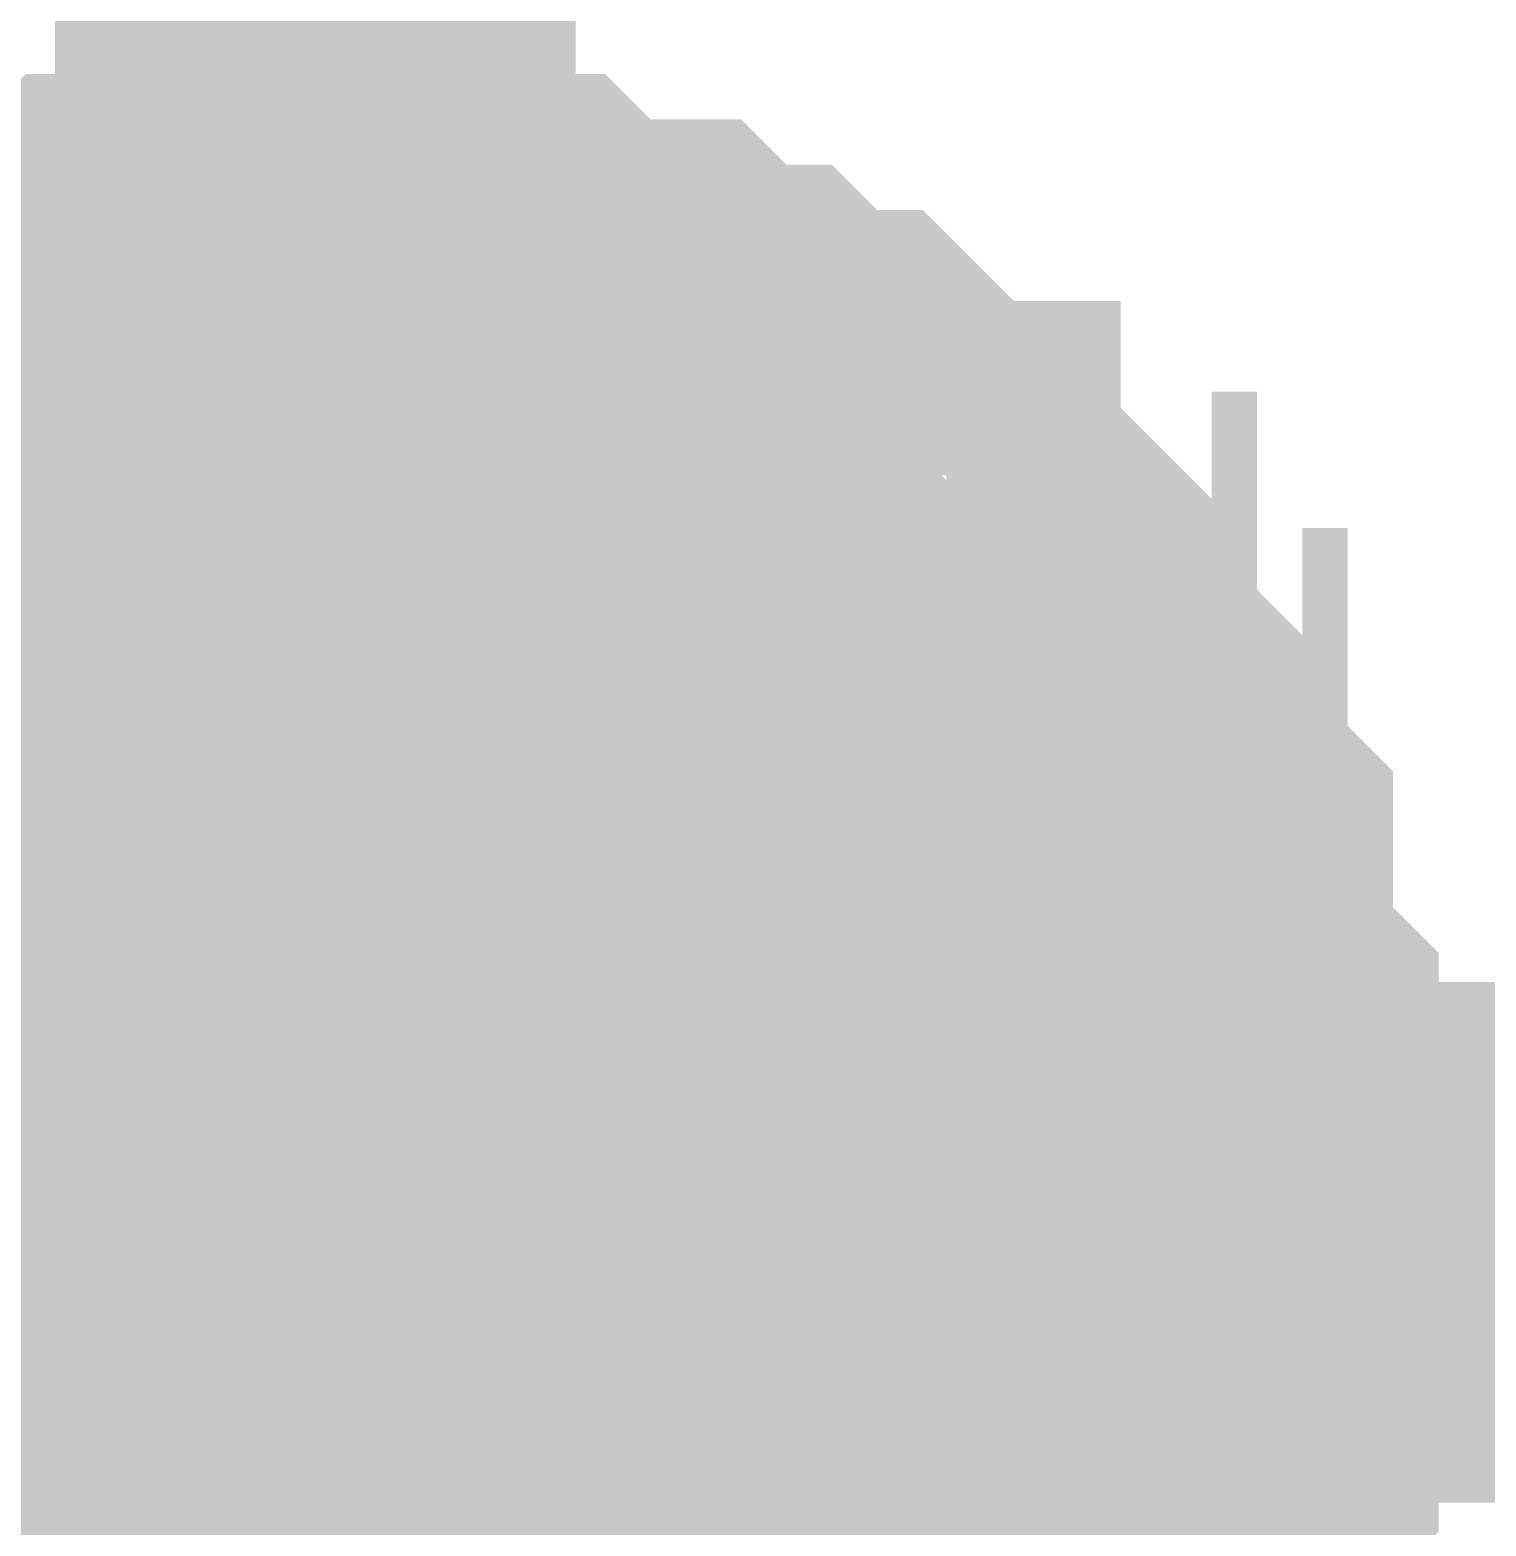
# Model space of a CAD drawing. Header units: inches. Extents: x 0 to 841, y 0 to 594.
# Drawn here: x 689.851 to 690.689, y 292.316 to 293.177 of the extents above; entities that cross this region are included whole.
import ezdxf

# ---------------------------------------------------------------- set-up
doc = ezdxf.new("R2010")
doc.units = ezdxf.units.IN
doc.layers.add('Sheet', color=255, linetype='Continuous')

msp = doc.modelspace()

# ---------------------------------------------------------------- linework, layer by layer
at = {"layer": 'Sheet'}
for points in [[(690.0151, 296.58191, 0.29972, 0.29972, 0), (690.0151, 292.47941, 0.29972, 0.29972, 0)], [(689.6754, 292.87137, 0.29972, 0.29972, 0), (689.70153, 292.8975, 0.29972, 0.29972, 0), (689.72766, 292.92363, 0.29972, 0.29972, 0), (689.75379, 292.92363, 0.29972, 0.29972, 0), (689.75379, 292.94976, 0.29972, 0.29972, 0), (689.77992, 292.94976, 0.29972, 0.29972, 0), (689.80605, 292.94976, 0.29972, 0.29972, 0), (689.83218, 292.97589, 0.29972, 0.29972, 0), (689.85831, 292.97589, 0.29972, 0.29972, 0), (689.88445, 292.97589, 0.29972, 0.29972, 0), (689.91058, 293.00202, 0.29972, 0.29972, 0), (689.93671, 293.00202, 0.29972, 0.29972, 0), (689.96284, 293.00202, 0.29972, 0.29972, 0), (689.98897, 293.00202, 0.29972, 0.29972, 0), (690.0151, 293.00202, 0.29972, 0.29972, 0)], [(689.6754, 292.87137, 0.29972, 0.29972, 0), (689.70153, 292.8975, 0.29972, 0.29972, 0), (689.72766, 292.92363, 0.29972, 0.29972, 0), (689.75379, 292.92363, 0.29972, 0.29972, 0), (689.75379, 292.94976, 0.29972, 0.29972, 0), (689.77992, 292.94976, 0.29972, 0.29972, 0), (689.80605, 292.94976, 0.29972, 0.29972, 0), (689.83218, 292.97589, 0.29972, 0.29972, 0), (689.85831, 292.97589, 0.29972, 0.29972, 0), (689.88445, 292.97589, 0.29972, 0.29972, 0), (689.91058, 293.00202, 0.29972, 0.29972, 0), (689.93671, 293.00202, 0.29972, 0.29972, 0), (689.96284, 293.00202, 0.29972, 0.29972, 0), (689.98897, 293.00202, 0.29972, 0.29972, 0), (690.0151, 293.00202, 0.29972, 0.29972, 0)], [(689.6754, 292.87137, 0.29972, 0.29972, 0), (689.70153, 292.8975, 0.29972, 0.29972, 0), (689.72766, 292.92363, 0.29972, 0.29972, 0), (689.75379, 292.92363, 0.29972, 0.29972, 0), (689.75379, 292.94976, 0.29972, 0.29972, 0), (689.77992, 292.94976, 0.29972, 0.29972, 0), (689.80605, 292.94976, 0.29972, 0.29972, 0), (689.83218, 292.97589, 0.29972, 0.29972, 0), (689.85831, 292.97589, 0.29972, 0.29972, 0), (689.88445, 292.97589, 0.29972, 0.29972, 0), (689.91058, 293.00202, 0.29972, 0.29972, 0), (689.93671, 293.00202, 0.29972, 0.29972, 0), (689.96284, 293.00202, 0.29972, 0.29972, 0), (689.98897, 293.00202, 0.29972, 0.29972, 0), (690.0151, 293.00202, 0.29972, 0.29972, 0)], [(689.6754, 292.87137, 0.29972, 0.29972, 0), (689.70153, 292.8975, 0.29972, 0.29972, 0), (689.72766, 292.92363, 0.29972, 0.29972, 0), (689.75379, 292.92363, 0.29972, 0.29972, 0), (689.75379, 292.94976, 0.29972, 0.29972, 0), (689.77992, 292.94976, 0.29972, 0.29972, 0), (689.80605, 292.94976, 0.29972, 0.29972, 0), (689.83218, 292.97589, 0.29972, 0.29972, 0), (689.85831, 292.97589, 0.29972, 0.29972, 0), (689.88445, 292.97589, 0.29972, 0.29972, 0), (689.91058, 293.00202, 0.29972, 0.29972, 0), (689.93671, 293.00202, 0.29972, 0.29972, 0), (689.96284, 293.00202, 0.29972, 0.29972, 0), (689.98897, 293.00202, 0.29972, 0.29972, 0), (690.0151, 293.00202, 0.29972, 0.29972, 0)], [(689.6754, 292.87137, 0.29972, 0.29972, 0), (689.70153, 292.8975, 0.29972, 0.29972, 0), (689.72766, 292.92363, 0.29972, 0.29972, 0), (689.75379, 292.92363, 0.29972, 0.29972, 0), (689.75379, 292.94976, 0.29972, 0.29972, 0), (689.77992, 292.94976, 0.29972, 0.29972, 0), (689.80605, 292.94976, 0.29972, 0.29972, 0), (689.83218, 292.97589, 0.29972, 0.29972, 0), (689.85831, 292.97589, 0.29972, 0.29972, 0), (689.88445, 292.97589, 0.29972, 0.29972, 0), (689.91058, 293.00202, 0.29972, 0.29972, 0), (689.93671, 293.00202, 0.29972, 0.29972, 0), (689.96284, 293.00202, 0.29972, 0.29972, 0), (689.98897, 293.00202, 0.29972, 0.29972, 0), (690.0151, 293.00202, 0.29972, 0.29972, 0)], [(690.0151, 293.00202, 0.29972, 0.29972, 0), (690.0151, 293.00202, 0.29972, 0.29972, 0)], [(690.0151, 293.00202, 0.29972, 0.29972, 0), (690.04123, 293.00202, 0.29972, 0.29972, 0), (690.06736, 293.00202, 0.29972, 0.29972, 0), (690.09349, 293.00202, 0.29972, 0.29972, 0), (690.11962, 293.00202, 0.29972, 0.29972, 0), (690.14576, 292.97589, 0.29972, 0.29972, 0), (690.17189, 292.97589, 0.29972, 0.29972, 0), (690.19802, 292.97589, 0.29972, 0.29972, 0), (690.22415, 292.94976, 0.29972, 0.29972, 0), (690.22415, 292.94976, 0.29972, 0.29972, 0), (690.25028, 292.94976, 0.29972, 0.29972, 0), (690.27641, 292.92363, 0.29972, 0.29972, 0), (690.30254, 292.92363, 0.29972, 0.29972, 0), (690.32867, 292.8975, 0.29972, 0.29972, 0), (690.32867, 292.87137, 0.29972, 0.29972, 0), (690.3548, 292.87137, 0.29972, 0.29972, 0), (690.38093, 292.84524, 0.29972, 0.29972, 0), (690.38093, 292.81911, 0.29972, 0.29972, 0), (690.40707, 292.81911, 0.29972, 0.29972, 0), (690.40707, 292.79298, 0.29972, 0.29972, 0), (690.4332, 292.76685, 0.29972, 0.29972, 0), (690.4332, 292.74072, 0.29972, 0.29972, 0), (690.45933, 292.74072, 0.29972, 0.29972, 0), (690.45933, 292.71459, 0.29972, 0.29972, 0), (690.48546, 292.68846, 0.29972, 0.29972, 0), (690.48546, 292.66233, 0.29972, 0.29972, 0), (690.48546, 292.6362, 0.29972, 0.29972, 0), (690.48546, 292.61007, 0.29972, 0.29972, 0), (690.51159, 292.58393, 0.29972, 0.29972, 0), (690.51159, 292.5578, 0.29972, 0.29972, 0), (690.51159, 292.53167, 0.29972, 0.29972, 0), (690.51159, 292.50554, 0.29972, 0.29972, 0), (690.51159, 292.47941, 0.29972, 0.29972, 0)], [(690.0151, 293.00202, 0.29972, 0.29972, 0), (690.0151, 293.00202, 0.29972, 0.29972, 0)], [(690.0151, 293.00202, 0.29972, 0.29972, 0), (690.04123, 293.00202, 0.29972, 0.29972, 0), (690.06736, 293.00202, 0.29972, 0.29972, 0), (690.09349, 293.00202, 0.29972, 0.29972, 0), (690.11962, 293.00202, 0.29972, 0.29972, 0), (690.14576, 292.97589, 0.29972, 0.29972, 0), (690.17189, 292.97589, 0.29972, 0.29972, 0), (690.19802, 292.97589, 0.29972, 0.29972, 0), (690.22415, 292.94976, 0.29972, 0.29972, 0), (690.22415, 292.94976, 0.29972, 0.29972, 0), (690.25028, 292.94976, 0.29972, 0.29972, 0), (690.27641, 292.92363, 0.29972, 0.29972, 0), (690.30254, 292.92363, 0.29972, 0.29972, 0), (690.32867, 292.8975, 0.29972, 0.29972, 0), (690.32867, 292.87137, 0.29972, 0.29972, 0), (690.3548, 292.87137, 0.29972, 0.29972, 0), (690.38093, 292.84524, 0.29972, 0.29972, 0), (690.38093, 292.81911, 0.29972, 0.29972, 0), (690.40707, 292.81911, 0.29972, 0.29972, 0), (690.40707, 292.79298, 0.29972, 0.29972, 0), (690.4332, 292.76685, 0.29972, 0.29972, 0), (690.4332, 292.74072, 0.29972, 0.29972, 0), (690.45933, 292.74072, 0.29972, 0.29972, 0), (690.45933, 292.71459, 0.29972, 0.29972, 0), (690.48546, 292.68846, 0.29972, 0.29972, 0), (690.48546, 292.66233, 0.29972, 0.29972, 0), (690.48546, 292.6362, 0.29972, 0.29972, 0), (690.48546, 292.61007, 0.29972, 0.29972, 0), (690.51159, 292.58393, 0.29972, 0.29972, 0), (690.51159, 292.5578, 0.29972, 0.29972, 0), (690.51159, 292.53167, 0.29972, 0.29972, 0), (690.51159, 292.50554, 0.29972, 0.29972, 0), (690.51159, 292.47941, 0.29972, 0.29972, 0)], [(690.0151, 293.00202, 0.29972, 0.29972, 0), (690.0151, 293.00202, 0.29972, 0.29972, 0)], [(690.0151, 293.00202, 0.29972, 0.29972, 0), (690.04123, 293.00202, 0.29972, 0.29972, 0), (690.06736, 293.00202, 0.29972, 0.29972, 0), (690.09349, 293.00202, 0.29972, 0.29972, 0), (690.11962, 293.00202, 0.29972, 0.29972, 0), (690.14576, 292.97589, 0.29972, 0.29972, 0), (690.17189, 292.97589, 0.29972, 0.29972, 0), (690.19802, 292.97589, 0.29972, 0.29972, 0), (690.22415, 292.94976, 0.29972, 0.29972, 0), (690.22415, 292.94976, 0.29972, 0.29972, 0), (690.25028, 292.94976, 0.29972, 0.29972, 0), (690.27641, 292.92363, 0.29972, 0.29972, 0), (690.30254, 292.92363, 0.29972, 0.29972, 0), (690.32867, 292.8975, 0.29972, 0.29972, 0), (690.32867, 292.87137, 0.29972, 0.29972, 0), (690.3548, 292.87137, 0.29972, 0.29972, 0), (690.38093, 292.84524, 0.29972, 0.29972, 0), (690.38093, 292.81911, 0.29972, 0.29972, 0), (690.40707, 292.81911, 0.29972, 0.29972, 0), (690.40707, 292.79298, 0.29972, 0.29972, 0), (690.4332, 292.76685, 0.29972, 0.29972, 0), (690.4332, 292.74072, 0.29972, 0.29972, 0), (690.45933, 292.74072, 0.29972, 0.29972, 0), (690.45933, 292.71459, 0.29972, 0.29972, 0), (690.48546, 292.68846, 0.29972, 0.29972, 0), (690.48546, 292.66233, 0.29972, 0.29972, 0), (690.48546, 292.6362, 0.29972, 0.29972, 0), (690.48546, 292.61007, 0.29972, 0.29972, 0), (690.51159, 292.58393, 0.29972, 0.29972, 0), (690.51159, 292.5578, 0.29972, 0.29972, 0), (690.51159, 292.53167, 0.29972, 0.29972, 0), (690.51159, 292.50554, 0.29972, 0.29972, 0), (690.51159, 292.47941, 0.29972, 0.29972, 0)], [(690.0151, 293.00202, 0.29972, 0.29972, 0), (690.0151, 293.00202, 0.29972, 0.29972, 0)], [(690.0151, 293.00202, 0.29972, 0.29972, 0), (690.04123, 293.00202, 0.29972, 0.29972, 0), (690.06736, 293.00202, 0.29972, 0.29972, 0), (690.09349, 293.00202, 0.29972, 0.29972, 0), (690.11962, 293.00202, 0.29972, 0.29972, 0), (690.14576, 292.97589, 0.29972, 0.29972, 0), (690.17189, 292.97589, 0.29972, 0.29972, 0), (690.19802, 292.97589, 0.29972, 0.29972, 0), (690.22415, 292.94976, 0.29972, 0.29972, 0), (690.22415, 292.94976, 0.29972, 0.29972, 0), (690.25028, 292.94976, 0.29972, 0.29972, 0), (690.27641, 292.92363, 0.29972, 0.29972, 0), (690.30254, 292.92363, 0.29972, 0.29972, 0), (690.32867, 292.8975, 0.29972, 0.29972, 0), (690.32867, 292.87137, 0.29972, 0.29972, 0), (690.3548, 292.87137, 0.29972, 0.29972, 0), (690.38093, 292.84524, 0.29972, 0.29972, 0), (690.38093, 292.81911, 0.29972, 0.29972, 0), (690.40707, 292.81911, 0.29972, 0.29972, 0), (690.40707, 292.79298, 0.29972, 0.29972, 0), (690.4332, 292.76685, 0.29972, 0.29972, 0), (690.4332, 292.74072, 0.29972, 0.29972, 0), (690.45933, 292.74072, 0.29972, 0.29972, 0), (690.45933, 292.71459, 0.29972, 0.29972, 0), (690.48546, 292.68846, 0.29972, 0.29972, 0), (690.48546, 292.66233, 0.29972, 0.29972, 0), (690.48546, 292.6362, 0.29972, 0.29972, 0), (690.48546, 292.61007, 0.29972, 0.29972, 0), (690.51159, 292.58393, 0.29972, 0.29972, 0), (690.51159, 292.5578, 0.29972, 0.29972, 0), (690.51159, 292.53167, 0.29972, 0.29972, 0), (690.51159, 292.50554, 0.29972, 0.29972, 0), (690.51159, 292.47941, 0.29972, 0.29972, 0)], [(690.0151, 293.00202, 0.29972, 0.29972, 0), (690.0151, 293.00202, 0.29972, 0.29972, 0)], [(690.0151, 293.00202, 0.29972, 0.29972, 0), (690.04123, 293.00202, 0.29972, 0.29972, 0), (690.06736, 293.00202, 0.29972, 0.29972, 0), (690.09349, 293.00202, 0.29972, 0.29972, 0), (690.11962, 293.00202, 0.29972, 0.29972, 0), (690.14576, 292.97589, 0.29972, 0.29972, 0), (690.17189, 292.97589, 0.29972, 0.29972, 0), (690.19802, 292.97589, 0.29972, 0.29972, 0), (690.22415, 292.94976, 0.29972, 0.29972, 0), (690.22415, 292.94976, 0.29972, 0.29972, 0), (690.25028, 292.94976, 0.29972, 0.29972, 0), (690.27641, 292.92363, 0.29972, 0.29972, 0), (690.30254, 292.92363, 0.29972, 0.29972, 0), (690.32867, 292.8975, 0.29972, 0.29972, 0), (690.32867, 292.87137, 0.29972, 0.29972, 0), (690.3548, 292.87137, 0.29972, 0.29972, 0), (690.38093, 292.84524, 0.29972, 0.29972, 0), (690.38093, 292.81911, 0.29972, 0.29972, 0), (690.40707, 292.81911, 0.29972, 0.29972, 0), (690.40707, 292.79298, 0.29972, 0.29972, 0), (690.4332, 292.76685, 0.29972, 0.29972, 0), (690.4332, 292.74072, 0.29972, 0.29972, 0), (690.45933, 292.74072, 0.29972, 0.29972, 0), (690.45933, 292.71459, 0.29972, 0.29972, 0), (690.48546, 292.68846, 0.29972, 0.29972, 0), (690.48546, 292.66233, 0.29972, 0.29972, 0), (690.48546, 292.6362, 0.29972, 0.29972, 0), (690.48546, 292.61007, 0.29972, 0.29972, 0), (690.51159, 292.58393, 0.29972, 0.29972, 0), (690.51159, 292.5578, 0.29972, 0.29972, 0), (690.51159, 292.53167, 0.29972, 0.29972, 0), (690.51159, 292.50554, 0.29972, 0.29972, 0), (690.51159, 292.47941, 0.29972, 0.29972, 0)], [(689.77992, 292.94976, 0.09906, 0.09906, 0), (689.80605, 292.94976, 0.09906, 0.09906, 0), (689.83218, 292.97589, 0.09906, 0.09906, 0), (689.85831, 292.97589, 0.09906, 0.09906, 0), (689.88445, 292.97589, 0.09906, 0.09906, 0), (689.91058, 293.00202, 0.09906, 0.09906, 0), (689.93671, 293.00202, 0.09906, 0.09906, 0), (689.96284, 293.00202, 0.09906, 0.09906, 0), (689.98897, 293.00202, 0.09906, 0.09906, 0), (690.0151, 293.00202, 0.09906, 0.09906, 0)], [(689.77992, 292.94976, 0.09906, 0.09906, 0), (689.80605, 292.94976, 0.09906, 0.09906, 0), (689.83218, 292.97589, 0.09906, 0.09906, 0), (689.85831, 292.97589, 0.09906, 0.09906, 0), (689.88445, 292.97589, 0.09906, 0.09906, 0), (689.91058, 293.00202, 0.09906, 0.09906, 0), (689.93671, 293.00202, 0.09906, 0.09906, 0), (689.96284, 293.00202, 0.09906, 0.09906, 0), (689.98897, 293.00202, 0.09906, 0.09906, 0), (690.0151, 293.00202, 0.09906, 0.09906, 0)], [(689.77992, 292.94976, 0.09906, 0.09906, 0), (689.80605, 292.94976, 0.09906, 0.09906, 0), (689.83218, 292.97589, 0.09906, 0.09906, 0), (689.85831, 292.97589, 0.09906, 0.09906, 0), (689.88445, 292.97589, 0.09906, 0.09906, 0), (689.91058, 293.00202, 0.09906, 0.09906, 0), (689.93671, 293.00202, 0.09906, 0.09906, 0), (689.96284, 293.00202, 0.09906, 0.09906, 0), (689.98897, 293.00202, 0.09906, 0.09906, 0), (690.0151, 293.00202, 0.09906, 0.09906, 0)], [(689.77992, 292.94976, 0.09906, 0.09906, 0), (689.80605, 292.94976, 0.09906, 0.09906, 0), (689.83218, 292.97589, 0.09906, 0.09906, 0), (689.85831, 292.97589, 0.09906, 0.09906, 0), (689.88445, 292.97589, 0.09906, 0.09906, 0), (689.91058, 293.00202, 0.09906, 0.09906, 0), (689.93671, 293.00202, 0.09906, 0.09906, 0), (689.96284, 293.00202, 0.09906, 0.09906, 0), (689.98897, 293.00202, 0.09906, 0.09906, 0), (690.0151, 293.00202, 0.09906, 0.09906, 0)], [(689.77992, 292.94976, 0.09906, 0.09906, 0), (689.80605, 292.94976, 0.09906, 0.09906, 0), (689.83218, 292.97589, 0.09906, 0.09906, 0), (689.85831, 292.97589, 0.09906, 0.09906, 0), (689.88445, 292.97589, 0.09906, 0.09906, 0), (689.91058, 293.00202, 0.09906, 0.09906, 0), (689.93671, 293.00202, 0.09906, 0.09906, 0), (689.96284, 293.00202, 0.09906, 0.09906, 0), (689.98897, 293.00202, 0.09906, 0.09906, 0), (690.0151, 293.00202, 0.09906, 0.09906, 0)], [(690.0151, 293.00202, 0.09906, 0.09906, 0), (690.0151, 293.00202, 0.09906, 0.09906, 0)], [(690.0151, 293.00202, 0.09906, 0.09906, 0), (690.04123, 293.00202, 0.09906, 0.09906, 0), (690.06736, 293.00202, 0.09906, 0.09906, 0), (690.09349, 293.00202, 0.09906, 0.09906, 0), (690.11962, 293.00202, 0.09906, 0.09906, 0), (690.14576, 292.97589, 0.09906, 0.09906, 0), (690.17189, 292.97589, 0.09906, 0.09906, 0), (690.19802, 292.97589, 0.09906, 0.09906, 0), (690.22415, 292.94976, 0.09906, 0.09906, 0), (690.22415, 292.94976, 0.09906, 0.09906, 0), (690.25028, 292.94976, 0.09906, 0.09906, 0), (690.27641, 292.92363, 0.09906, 0.09906, 0), (690.30254, 292.92363, 0.09906, 0.09906, 0), (690.32867, 292.8975, 0.09906, 0.09906, 0), (690.32867, 292.87137, 0.09906, 0.09906, 0), (690.3548, 292.87137, 0.09906, 0.09906, 0), (690.38093, 292.84524, 0.09906, 0.09906, 0), (690.38093, 292.81911, 0.09906, 0.09906, 0), (690.40707, 292.81911, 0.09906, 0.09906, 0), (690.40707, 292.79298, 0.09906, 0.09906, 0), (690.4332, 292.76685, 0.09906, 0.09906, 0), (690.4332, 292.74072, 0.09906, 0.09906, 0), (690.45933, 292.74072, 0.09906, 0.09906, 0), (690.45933, 292.71459, 0.09906, 0.09906, 0), (690.48546, 292.68846, 0.09906, 0.09906, 0), (690.48546, 292.66233, 0.09906, 0.09906, 0), (690.48546, 292.6362, 0.09906, 0.09906, 0), (690.48546, 292.61007, 0.09906, 0.09906, 0), (690.51159, 292.58393, 0.09906, 0.09906, 0), (690.51159, 292.5578, 0.09906, 0.09906, 0), (690.51159, 292.53167, 0.09906, 0.09906, 0), (690.51159, 292.50554, 0.09906, 0.09906, 0), (690.51159, 292.47941, 0.09906, 0.09906, 0)], [(690.0151, 293.00202, 0.09906, 0.09906, 0), (690.0151, 293.00202, 0.09906, 0.09906, 0)], [(690.0151, 293.00202, 0.09906, 0.09906, 0), (690.04123, 293.00202, 0.09906, 0.09906, 0), (690.06736, 293.00202, 0.09906, 0.09906, 0), (690.09349, 293.00202, 0.09906, 0.09906, 0), (690.11962, 293.00202, 0.09906, 0.09906, 0), (690.14576, 292.97589, 0.09906, 0.09906, 0), (690.17189, 292.97589, 0.09906, 0.09906, 0), (690.19802, 292.97589, 0.09906, 0.09906, 0), (690.22415, 292.94976, 0.09906, 0.09906, 0), (690.22415, 292.94976, 0.09906, 0.09906, 0), (690.25028, 292.94976, 0.09906, 0.09906, 0), (690.27641, 292.92363, 0.09906, 0.09906, 0), (690.30254, 292.92363, 0.09906, 0.09906, 0), (690.32867, 292.8975, 0.09906, 0.09906, 0), (690.32867, 292.87137, 0.09906, 0.09906, 0), (690.3548, 292.87137, 0.09906, 0.09906, 0), (690.38093, 292.84524, 0.09906, 0.09906, 0), (690.38093, 292.81911, 0.09906, 0.09906, 0), (690.40707, 292.81911, 0.09906, 0.09906, 0), (690.40707, 292.79298, 0.09906, 0.09906, 0), (690.4332, 292.76685, 0.09906, 0.09906, 0), (690.4332, 292.74072, 0.09906, 0.09906, 0), (690.45933, 292.74072, 0.09906, 0.09906, 0), (690.45933, 292.71459, 0.09906, 0.09906, 0), (690.48546, 292.68846, 0.09906, 0.09906, 0), (690.48546, 292.66233, 0.09906, 0.09906, 0), (690.48546, 292.6362, 0.09906, 0.09906, 0), (690.48546, 292.61007, 0.09906, 0.09906, 0), (690.51159, 292.58393, 0.09906, 0.09906, 0), (690.51159, 292.5578, 0.09906, 0.09906, 0), (690.51159, 292.53167, 0.09906, 0.09906, 0), (690.51159, 292.50554, 0.09906, 0.09906, 0), (690.51159, 292.47941, 0.09906, 0.09906, 0)], [(690.0151, 293.00202, 0.09906, 0.09906, 0), (690.0151, 293.00202, 0.09906, 0.09906, 0)], [(690.0151, 293.00202, 0.09906, 0.09906, 0), (690.04123, 293.00202, 0.09906, 0.09906, 0), (690.06736, 293.00202, 0.09906, 0.09906, 0), (690.09349, 293.00202, 0.09906, 0.09906, 0), (690.11962, 293.00202, 0.09906, 0.09906, 0), (690.14576, 292.97589, 0.09906, 0.09906, 0), (690.17189, 292.97589, 0.09906, 0.09906, 0), (690.19802, 292.97589, 0.09906, 0.09906, 0), (690.22415, 292.94976, 0.09906, 0.09906, 0), (690.22415, 292.94976, 0.09906, 0.09906, 0), (690.25028, 292.94976, 0.09906, 0.09906, 0), (690.27641, 292.92363, 0.09906, 0.09906, 0), (690.30254, 292.92363, 0.09906, 0.09906, 0), (690.32867, 292.8975, 0.09906, 0.09906, 0), (690.32867, 292.87137, 0.09906, 0.09906, 0), (690.3548, 292.87137, 0.09906, 0.09906, 0), (690.38093, 292.84524, 0.09906, 0.09906, 0), (690.38093, 292.81911, 0.09906, 0.09906, 0), (690.40707, 292.81911, 0.09906, 0.09906, 0), (690.40707, 292.79298, 0.09906, 0.09906, 0), (690.4332, 292.76685, 0.09906, 0.09906, 0), (690.4332, 292.74072, 0.09906, 0.09906, 0), (690.45933, 292.74072, 0.09906, 0.09906, 0), (690.45933, 292.71459, 0.09906, 0.09906, 0), (690.48546, 292.68846, 0.09906, 0.09906, 0), (690.48546, 292.66233, 0.09906, 0.09906, 0), (690.48546, 292.6362, 0.09906, 0.09906, 0), (690.48546, 292.61007, 0.09906, 0.09906, 0), (690.51159, 292.58393, 0.09906, 0.09906, 0), (690.51159, 292.5578, 0.09906, 0.09906, 0), (690.51159, 292.53167, 0.09906, 0.09906, 0), (690.51159, 292.50554, 0.09906, 0.09906, 0), (690.51159, 292.47941, 0.09906, 0.09906, 0)], [(690.0151, 293.00202, 0.09906, 0.09906, 0), (690.0151, 293.00202, 0.09906, 0.09906, 0)], [(690.0151, 293.00202, 0.09906, 0.09906, 0), (690.04123, 293.00202, 0.09906, 0.09906, 0), (690.06736, 293.00202, 0.09906, 0.09906, 0), (690.09349, 293.00202, 0.09906, 0.09906, 0), (690.11962, 293.00202, 0.09906, 0.09906, 0), (690.14576, 292.97589, 0.09906, 0.09906, 0), (690.17189, 292.97589, 0.09906, 0.09906, 0), (690.19802, 292.97589, 0.09906, 0.09906, 0), (690.22415, 292.94976, 0.09906, 0.09906, 0), (690.22415, 292.94976, 0.09906, 0.09906, 0), (690.25028, 292.94976, 0.09906, 0.09906, 0), (690.27641, 292.92363, 0.09906, 0.09906, 0), (690.30254, 292.92363, 0.09906, 0.09906, 0), (690.32867, 292.8975, 0.09906, 0.09906, 0), (690.32867, 292.87137, 0.09906, 0.09906, 0), (690.3548, 292.87137, 0.09906, 0.09906, 0), (690.38093, 292.84524, 0.09906, 0.09906, 0), (690.38093, 292.81911, 0.09906, 0.09906, 0), (690.40707, 292.81911, 0.09906, 0.09906, 0), (690.40707, 292.79298, 0.09906, 0.09906, 0), (690.4332, 292.76685, 0.09906, 0.09906, 0), (690.4332, 292.74072, 0.09906, 0.09906, 0), (690.45933, 292.74072, 0.09906, 0.09906, 0), (690.45933, 292.71459, 0.09906, 0.09906, 0), (690.48546, 292.68846, 0.09906, 0.09906, 0), (690.48546, 292.66233, 0.09906, 0.09906, 0), (690.48546, 292.6362, 0.09906, 0.09906, 0), (690.48546, 292.61007, 0.09906, 0.09906, 0), (690.51159, 292.58393, 0.09906, 0.09906, 0), (690.51159, 292.5578, 0.09906, 0.09906, 0), (690.51159, 292.53167, 0.09906, 0.09906, 0), (690.51159, 292.50554, 0.09906, 0.09906, 0), (690.51159, 292.47941, 0.09906, 0.09906, 0)], [(690.0151, 293.00202, 0.09906, 0.09906, 0), (690.0151, 293.00202, 0.09906, 0.09906, 0)], [(690.0151, 293.00202, 0.09906, 0.09906, 0), (690.04123, 293.00202, 0.09906, 0.09906, 0), (690.06736, 293.00202, 0.09906, 0.09906, 0), (690.09349, 293.00202, 0.09906, 0.09906, 0), (690.11962, 293.00202, 0.09906, 0.09906, 0), (690.14576, 292.97589, 0.09906, 0.09906, 0), (690.17189, 292.97589, 0.09906, 0.09906, 0), (690.19802, 292.97589, 0.09906, 0.09906, 0), (690.22415, 292.94976, 0.09906, 0.09906, 0), (690.22415, 292.94976, 0.09906, 0.09906, 0), (690.25028, 292.94976, 0.09906, 0.09906, 0), (690.27641, 292.92363, 0.09906, 0.09906, 0), (690.30254, 292.92363, 0.09906, 0.09906, 0), (690.32867, 292.8975, 0.09906, 0.09906, 0), (690.32867, 292.87137, 0.09906, 0.09906, 0), (690.3548, 292.87137, 0.09906, 0.09906, 0), (690.38093, 292.84524, 0.09906, 0.09906, 0), (690.38093, 292.81911, 0.09906, 0.09906, 0), (690.40707, 292.81911, 0.09906, 0.09906, 0), (690.40707, 292.79298, 0.09906, 0.09906, 0), (690.4332, 292.76685, 0.09906, 0.09906, 0), (690.4332, 292.74072, 0.09906, 0.09906, 0), (690.45933, 292.74072, 0.09906, 0.09906, 0), (690.45933, 292.71459, 0.09906, 0.09906, 0), (690.48546, 292.68846, 0.09906, 0.09906, 0), (690.48546, 292.66233, 0.09906, 0.09906, 0), (690.48546, 292.6362, 0.09906, 0.09906, 0), (690.48546, 292.61007, 0.09906, 0.09906, 0), (690.51159, 292.58393, 0.09906, 0.09906, 0), (690.51159, 292.5578, 0.09906, 0.09906, 0), (690.51159, 292.53167, 0.09906, 0.09906, 0), (690.51159, 292.50554, 0.09906, 0.09906, 0), (690.51159, 292.47941, 0.09906, 0.09906, 0)], [(695.00612, 292.47941, 0.29972, 0.29972, 0), (690.0151, 292.47941, 0.29972, 0.29972, 0), (675.01591, 292.47941, 0.29972, 0.29972, 0)], [(690.51159, 292.47941, 0.29972, 0.29972, 0), (690.51159, 292.45328, 0.29972, 0.29972, 0), (690.51159, 292.42715, 0.29972, 0.29972, 0), (690.51159, 292.40102, 0.29972, 0.29972, 0), (690.51159, 292.37489, 0.29972, 0.29972, 0), (690.48546, 292.34876, 0.29972, 0.29972, 0), (690.48546, 292.34876, 0.29972, 0.29972, 0), (690.48546, 292.32263, 0.29972, 0.29972, 0), (690.48546, 292.2965, 0.29972, 0.29972, 0), (690.45933, 292.27037, 0.29972, 0.29972, 0), (690.45933, 292.24424, 0.29972, 0.29972, 0), (690.4332, 292.21811, 0.29972, 0.29972, 0), (690.4332, 292.21811, 0.29972, 0.29972, 0), (690.40707, 292.19198, 0.29972, 0.29972, 0), (690.40707, 292.16585, 0.29972, 0.29972, 0)], [(690.51159, 292.47941, 0.29972, 0.29972, 0), (690.51159, 292.45328, 0.29972, 0.29972, 0), (690.51159, 292.42715, 0.29972, 0.29972, 0), (690.51159, 292.40102, 0.29972, 0.29972, 0), (690.51159, 292.37489, 0.29972, 0.29972, 0), (690.48546, 292.34876, 0.29972, 0.29972, 0), (690.48546, 292.34876, 0.29972, 0.29972, 0), (690.48546, 292.32263, 0.29972, 0.29972, 0), (690.48546, 292.2965, 0.29972, 0.29972, 0), (690.45933, 292.27037, 0.29972, 0.29972, 0), (690.45933, 292.24424, 0.29972, 0.29972, 0), (690.4332, 292.21811, 0.29972, 0.29972, 0), (690.4332, 292.21811, 0.29972, 0.29972, 0), (690.40707, 292.19198, 0.29972, 0.29972, 0), (690.40707, 292.16585, 0.29972, 0.29972, 0)], [(690.51159, 292.47941, 0.29972, 0.29972, 0), (690.51159, 292.45328, 0.29972, 0.29972, 0), (690.51159, 292.42715, 0.29972, 0.29972, 0), (690.51159, 292.40102, 0.29972, 0.29972, 0), (690.51159, 292.37489, 0.29972, 0.29972, 0), (690.48546, 292.34876, 0.29972, 0.29972, 0), (690.48546, 292.34876, 0.29972, 0.29972, 0), (690.48546, 292.32263, 0.29972, 0.29972, 0), (690.48546, 292.2965, 0.29972, 0.29972, 0), (690.45933, 292.27037, 0.29972, 0.29972, 0), (690.45933, 292.24424, 0.29972, 0.29972, 0), (690.4332, 292.21811, 0.29972, 0.29972, 0), (690.4332, 292.21811, 0.29972, 0.29972, 0), (690.40707, 292.19198, 0.29972, 0.29972, 0), (690.40707, 292.16585, 0.29972, 0.29972, 0)], [(690.51159, 292.47941, 0.29972, 0.29972, 0), (690.51159, 292.45328, 0.29972, 0.29972, 0), (690.51159, 292.42715, 0.29972, 0.29972, 0), (690.51159, 292.40102, 0.29972, 0.29972, 0), (690.51159, 292.37489, 0.29972, 0.29972, 0), (690.48546, 292.34876, 0.29972, 0.29972, 0), (690.48546, 292.34876, 0.29972, 0.29972, 0), (690.48546, 292.32263, 0.29972, 0.29972, 0), (690.48546, 292.2965, 0.29972, 0.29972, 0), (690.45933, 292.27037, 0.29972, 0.29972, 0), (690.45933, 292.24424, 0.29972, 0.29972, 0), (690.4332, 292.21811, 0.29972, 0.29972, 0), (690.4332, 292.21811, 0.29972, 0.29972, 0), (690.40707, 292.19198, 0.29972, 0.29972, 0), (690.40707, 292.16585, 0.29972, 0.29972, 0)], [(690.51159, 292.47941, 0.29972, 0.29972, 0), (690.51159, 292.45328, 0.29972, 0.29972, 0), (690.51159, 292.42715, 0.29972, 0.29972, 0), (690.51159, 292.40102, 0.29972, 0.29972, 0), (690.51159, 292.37489, 0.29972, 0.29972, 0), (690.48546, 292.34876, 0.29972, 0.29972, 0), (690.48546, 292.34876, 0.29972, 0.29972, 0), (690.48546, 292.32263, 0.29972, 0.29972, 0), (690.48546, 292.2965, 0.29972, 0.29972, 0), (690.45933, 292.27037, 0.29972, 0.29972, 0), (690.45933, 292.24424, 0.29972, 0.29972, 0), (690.4332, 292.21811, 0.29972, 0.29972, 0), (690.4332, 292.21811, 0.29972, 0.29972, 0), (690.40707, 292.19198, 0.29972, 0.29972, 0), (690.40707, 292.16585, 0.29972, 0.29972, 0)], [(690.51159, 292.47941, 0.29972, 0.29972, 0), (690.51159, 292.47941, 0.29972, 0.29972, 0), (690.51159, 292.47941, 0.29972, 0.29972, 0), (690.51159, 292.47941, 0.29972, 0.29972, 0), (690.51159, 292.47941, 0.29972, 0.29972, 0), (690.51159, 292.47941, 0.29972, 0.29972, 0), (690.51159, 292.47941, 0.29972, 0.29972, 0), (690.51159, 292.47941, 0.29972, 0.29972, 0), (690.51159, 292.47941, 0.29972, 0.29972, 0), (690.51159, 292.47941, 0.29972, 0.29972, 0), (690.51159, 292.47941, 0.29972, 0.29972, 0), (690.51159, 292.47941, 0.29972, 0.29972, 0), (690.51159, 292.47941, 0.29972, 0.29972, 0), (690.51159, 292.47941, 0.29972, 0.29972, 0), (690.51159, 292.47941, 0.29972, 0.29972, 0), (690.51159, 292.47941, 0.29972, 0.29972, 0), (690.51159, 292.47941, 0.29972, 0.29972, 0), (690.51159, 292.47941, 0.29972, 0.29972, 0), (690.51159, 292.47941, 0.29972, 0.29972, 0), (690.51159, 292.47941, 0.29972, 0.29972, 0), (690.51159, 292.47941, 0.29972, 0.29972, 0), (690.51159, 292.47941, 0.29972, 0.29972, 0), (690.51159, 292.47941, 0.29972, 0.29972, 0), (690.51159, 292.47941, 0.29972, 0.29972, 0), (690.51159, 292.47941, 0.29972, 0.29972, 0), (690.51159, 292.47941, 0.29972, 0.29972, 0), (690.51159, 292.47941, 0.29972, 0.29972, 0), (690.51159, 292.47941, 0.29972, 0.29972, 0), (690.51159, 292.47941, 0.29972, 0.29972, 0), (690.51159, 292.47941, 0.29972, 0.29972, 0), (690.51159, 292.47941, 0.29972, 0.29972, 0), (690.51159, 292.47941, 0.29972, 0.29972, 0), (690.51159, 292.47941, 0.29972, 0.29972, 0)], [(690.51159, 292.47941, 0.29972, 0.29972, 0), (690.51159, 292.47941, 0.29972, 0.29972, 0)], [(690.51159, 292.47941, 0.29972, 0.29972, 0), (690.51159, 292.47941, 0.29972, 0.29972, 0), (690.51159, 292.47941, 0.29972, 0.29972, 0), (690.51159, 292.47941, 0.29972, 0.29972, 0), (690.51159, 292.47941, 0.29972, 0.29972, 0), (690.51159, 292.47941, 0.29972, 0.29972, 0), (690.51159, 292.47941, 0.29972, 0.29972, 0), (690.51159, 292.47941, 0.29972, 0.29972, 0), (690.51159, 292.47941, 0.29972, 0.29972, 0), (690.51159, 292.47941, 0.29972, 0.29972, 0), (690.51159, 292.47941, 0.29972, 0.29972, 0), (690.51159, 292.47941, 0.29972, 0.29972, 0), (690.51159, 292.47941, 0.29972, 0.29972, 0), (690.51159, 292.47941, 0.29972, 0.29972, 0), (690.51159, 292.47941, 0.29972, 0.29972, 0), (690.51159, 292.47941, 0.29972, 0.29972, 0), (690.51159, 292.47941, 0.29972, 0.29972, 0), (690.51159, 292.47941, 0.29972, 0.29972, 0), (690.51159, 292.47941, 0.29972, 0.29972, 0), (690.51159, 292.47941, 0.29972, 0.29972, 0), (690.51159, 292.47941, 0.29972, 0.29972, 0), (690.51159, 292.47941, 0.29972, 0.29972, 0), (690.51159, 292.47941, 0.29972, 0.29972, 0), (690.51159, 292.47941, 0.29972, 0.29972, 0), (690.51159, 292.47941, 0.29972, 0.29972, 0), (690.51159, 292.47941, 0.29972, 0.29972, 0), (690.51159, 292.47941, 0.29972, 0.29972, 0), (690.51159, 292.47941, 0.29972, 0.29972, 0), (690.51159, 292.47941, 0.29972, 0.29972, 0), (690.51159, 292.47941, 0.29972, 0.29972, 0), (690.51159, 292.47941, 0.29972, 0.29972, 0), (690.51159, 292.47941, 0.29972, 0.29972, 0), (690.51159, 292.47941, 0.29972, 0.29972, 0)], [(690.51159, 292.47941, 0.29972, 0.29972, 0), (690.51159, 292.47941, 0.29972, 0.29972, 0)], [(690.51159, 292.47941, 0.29972, 0.29972, 0), (690.51159, 292.47941, 0.29972, 0.29972, 0), (690.51159, 292.47941, 0.29972, 0.29972, 0), (690.51159, 292.47941, 0.29972, 0.29972, 0), (690.51159, 292.47941, 0.29972, 0.29972, 0), (690.51159, 292.47941, 0.29972, 0.29972, 0), (690.51159, 292.47941, 0.29972, 0.29972, 0), (690.51159, 292.47941, 0.29972, 0.29972, 0), (690.51159, 292.47941, 0.29972, 0.29972, 0), (690.51159, 292.47941, 0.29972, 0.29972, 0), (690.51159, 292.47941, 0.29972, 0.29972, 0), (690.51159, 292.47941, 0.29972, 0.29972, 0), (690.51159, 292.47941, 0.29972, 0.29972, 0), (690.51159, 292.47941, 0.29972, 0.29972, 0), (690.51159, 292.47941, 0.29972, 0.29972, 0), (690.51159, 292.47941, 0.29972, 0.29972, 0), (690.51159, 292.47941, 0.29972, 0.29972, 0), (690.51159, 292.47941, 0.29972, 0.29972, 0), (690.51159, 292.47941, 0.29972, 0.29972, 0), (690.51159, 292.47941, 0.29972, 0.29972, 0), (690.51159, 292.47941, 0.29972, 0.29972, 0), (690.51159, 292.47941, 0.29972, 0.29972, 0), (690.51159, 292.47941, 0.29972, 0.29972, 0), (690.51159, 292.47941, 0.29972, 0.29972, 0), (690.51159, 292.47941, 0.29972, 0.29972, 0), (690.51159, 292.47941, 0.29972, 0.29972, 0), (690.51159, 292.47941, 0.29972, 0.29972, 0), (690.51159, 292.47941, 0.29972, 0.29972, 0), (690.51159, 292.47941, 0.29972, 0.29972, 0), (690.51159, 292.47941, 0.29972, 0.29972, 0), (690.51159, 292.47941, 0.29972, 0.29972, 0), (690.51159, 292.47941, 0.29972, 0.29972, 0), (690.51159, 292.47941, 0.29972, 0.29972, 0)], [(690.51159, 292.47941, 0.29972, 0.29972, 0), (690.51159, 292.47941, 0.29972, 0.29972, 0)], [(690.51159, 292.47941, 0.29972, 0.29972, 0), (690.51159, 292.47941, 0.29972, 0.29972, 0), (690.51159, 292.47941, 0.29972, 0.29972, 0), (690.51159, 292.47941, 0.29972, 0.29972, 0), (690.51159, 292.47941, 0.29972, 0.29972, 0), (690.51159, 292.47941, 0.29972, 0.29972, 0), (690.51159, 292.47941, 0.29972, 0.29972, 0), (690.51159, 292.47941, 0.29972, 0.29972, 0), (690.51159, 292.47941, 0.29972, 0.29972, 0), (690.51159, 292.47941, 0.29972, 0.29972, 0), (690.51159, 292.47941, 0.29972, 0.29972, 0), (690.51159, 292.47941, 0.29972, 0.29972, 0), (690.51159, 292.47941, 0.29972, 0.29972, 0), (690.51159, 292.47941, 0.29972, 0.29972, 0), (690.51159, 292.47941, 0.29972, 0.29972, 0), (690.51159, 292.47941, 0.29972, 0.29972, 0), (690.51159, 292.47941, 0.29972, 0.29972, 0), (690.51159, 292.47941, 0.29972, 0.29972, 0), (690.51159, 292.47941, 0.29972, 0.29972, 0), (690.51159, 292.47941, 0.29972, 0.29972, 0), (690.51159, 292.47941, 0.29972, 0.29972, 0), (690.51159, 292.47941, 0.29972, 0.29972, 0), (690.51159, 292.47941, 0.29972, 0.29972, 0), (690.51159, 292.47941, 0.29972, 0.29972, 0), (690.51159, 292.47941, 0.29972, 0.29972, 0), (690.51159, 292.47941, 0.29972, 0.29972, 0), (690.51159, 292.47941, 0.29972, 0.29972, 0), (690.51159, 292.47941, 0.29972, 0.29972, 0), (690.51159, 292.47941, 0.29972, 0.29972, 0), (690.51159, 292.47941, 0.29972, 0.29972, 0), (690.51159, 292.47941, 0.29972, 0.29972, 0), (690.51159, 292.47941, 0.29972, 0.29972, 0), (690.51159, 292.47941, 0.29972, 0.29972, 0)], [(690.51159, 292.47941, 0.29972, 0.29972, 0), (690.51159, 292.47941, 0.29972, 0.29972, 0)], [(690.51159, 292.47941, 0.29972, 0.29972, 0), (690.51159, 292.47941, 0.29972, 0.29972, 0), (690.51159, 292.47941, 0.29972, 0.29972, 0), (690.51159, 292.47941, 0.29972, 0.29972, 0), (690.51159, 292.47941, 0.29972, 0.29972, 0), (690.51159, 292.47941, 0.29972, 0.29972, 0), (690.51159, 292.47941, 0.29972, 0.29972, 0), (690.51159, 292.47941, 0.29972, 0.29972, 0), (690.51159, 292.47941, 0.29972, 0.29972, 0), (690.51159, 292.47941, 0.29972, 0.29972, 0), (690.51159, 292.47941, 0.29972, 0.29972, 0), (690.51159, 292.47941, 0.29972, 0.29972, 0), (690.51159, 292.47941, 0.29972, 0.29972, 0), (690.51159, 292.47941, 0.29972, 0.29972, 0), (690.51159, 292.47941, 0.29972, 0.29972, 0), (690.51159, 292.47941, 0.29972, 0.29972, 0), (690.51159, 292.47941, 0.29972, 0.29972, 0), (690.51159, 292.47941, 0.29972, 0.29972, 0), (690.51159, 292.47941, 0.29972, 0.29972, 0), (690.51159, 292.47941, 0.29972, 0.29972, 0), (690.51159, 292.47941, 0.29972, 0.29972, 0), (690.51159, 292.47941, 0.29972, 0.29972, 0), (690.51159, 292.47941, 0.29972, 0.29972, 0), (690.51159, 292.47941, 0.29972, 0.29972, 0), (690.51159, 292.47941, 0.29972, 0.29972, 0), (690.51159, 292.47941, 0.29972, 0.29972, 0), (690.51159, 292.47941, 0.29972, 0.29972, 0), (690.51159, 292.47941, 0.29972, 0.29972, 0), (690.51159, 292.47941, 0.29972, 0.29972, 0), (690.51159, 292.47941, 0.29972, 0.29972, 0), (690.51159, 292.47941, 0.29972, 0.29972, 0), (690.51159, 292.47941, 0.29972, 0.29972, 0), (690.51159, 292.47941, 0.29972, 0.29972, 0)], [(690.51159, 292.47941, 0.29972, 0.29972, 0), (690.51159, 292.47941, 0.29972, 0.29972, 0)], [(690.51159, 292.47941, 0.09906, 0.09906, 0), (690.51159, 292.45328, 0.09906, 0.09906, 0), (690.51159, 292.42715, 0.09906, 0.09906, 0), (690.51159, 292.40102, 0.09906, 0.09906, 0), (690.51159, 292.37489, 0.09906, 0.09906, 0), (690.48546, 292.34876, 0.09906, 0.09906, 0), (690.48546, 292.34876, 0.09906, 0.09906, 0), (690.48546, 292.32263, 0.09906, 0.09906, 0), (690.48546, 292.2965, 0.09906, 0.09906, 0), (690.45933, 292.27037, 0.09906, 0.09906, 0), (690.45933, 292.24424, 0.09906, 0.09906, 0)], [(690.51159, 292.47941, 0.09906, 0.09906, 0), (690.51159, 292.45328, 0.09906, 0.09906, 0), (690.51159, 292.42715, 0.09906, 0.09906, 0), (690.51159, 292.40102, 0.09906, 0.09906, 0), (690.51159, 292.37489, 0.09906, 0.09906, 0), (690.48546, 292.34876, 0.09906, 0.09906, 0), (690.48546, 292.34876, 0.09906, 0.09906, 0), (690.48546, 292.32263, 0.09906, 0.09906, 0), (690.48546, 292.2965, 0.09906, 0.09906, 0), (690.45933, 292.27037, 0.09906, 0.09906, 0), (690.45933, 292.24424, 0.09906, 0.09906, 0)], [(690.51159, 292.47941, 0.09906, 0.09906, 0), (690.51159, 292.45328, 0.09906, 0.09906, 0), (690.51159, 292.42715, 0.09906, 0.09906, 0), (690.51159, 292.40102, 0.09906, 0.09906, 0), (690.51159, 292.37489, 0.09906, 0.09906, 0), (690.48546, 292.34876, 0.09906, 0.09906, 0), (690.48546, 292.34876, 0.09906, 0.09906, 0), (690.48546, 292.32263, 0.09906, 0.09906, 0), (690.48546, 292.2965, 0.09906, 0.09906, 0), (690.45933, 292.27037, 0.09906, 0.09906, 0), (690.45933, 292.24424, 0.09906, 0.09906, 0)], [(690.51159, 292.47941, 0.09906, 0.09906, 0), (690.51159, 292.45328, 0.09906, 0.09906, 0), (690.51159, 292.42715, 0.09906, 0.09906, 0), (690.51159, 292.40102, 0.09906, 0.09906, 0), (690.51159, 292.37489, 0.09906, 0.09906, 0), (690.48546, 292.34876, 0.09906, 0.09906, 0), (690.48546, 292.34876, 0.09906, 0.09906, 0), (690.48546, 292.32263, 0.09906, 0.09906, 0), (690.48546, 292.2965, 0.09906, 0.09906, 0), (690.45933, 292.27037, 0.09906, 0.09906, 0), (690.45933, 292.24424, 0.09906, 0.09906, 0)], [(690.51159, 292.47941, 0.09906, 0.09906, 0), (690.51159, 292.45328, 0.09906, 0.09906, 0), (690.51159, 292.42715, 0.09906, 0.09906, 0), (690.51159, 292.40102, 0.09906, 0.09906, 0), (690.51159, 292.37489, 0.09906, 0.09906, 0), (690.48546, 292.34876, 0.09906, 0.09906, 0), (690.48546, 292.34876, 0.09906, 0.09906, 0), (690.48546, 292.32263, 0.09906, 0.09906, 0), (690.48546, 292.2965, 0.09906, 0.09906, 0), (690.45933, 292.27037, 0.09906, 0.09906, 0), (690.45933, 292.24424, 0.09906, 0.09906, 0)], [(690.51159, 292.47941, 0.09906, 0.09906, 0), (690.51159, 292.47941, 0.09906, 0.09906, 0), (690.51159, 292.47941, 0.09906, 0.09906, 0), (690.51159, 292.47941, 0.09906, 0.09906, 0), (690.51159, 292.47941, 0.09906, 0.09906, 0), (690.51159, 292.47941, 0.09906, 0.09906, 0), (690.51159, 292.47941, 0.09906, 0.09906, 0), (690.51159, 292.47941, 0.09906, 0.09906, 0), (690.51159, 292.47941, 0.09906, 0.09906, 0), (690.51159, 292.47941, 0.09906, 0.09906, 0), (690.51159, 292.47941, 0.09906, 0.09906, 0), (690.51159, 292.47941, 0.09906, 0.09906, 0), (690.51159, 292.47941, 0.09906, 0.09906, 0), (690.51159, 292.47941, 0.09906, 0.09906, 0), (690.51159, 292.47941, 0.09906, 0.09906, 0), (690.51159, 292.47941, 0.09906, 0.09906, 0), (690.51159, 292.47941, 0.09906, 0.09906, 0), (690.51159, 292.47941, 0.09906, 0.09906, 0), (690.51159, 292.47941, 0.09906, 0.09906, 0), (690.51159, 292.47941, 0.09906, 0.09906, 0), (690.51159, 292.47941, 0.09906, 0.09906, 0), (690.51159, 292.47941, 0.09906, 0.09906, 0), (690.51159, 292.47941, 0.09906, 0.09906, 0), (690.51159, 292.47941, 0.09906, 0.09906, 0), (690.51159, 292.47941, 0.09906, 0.09906, 0), (690.51159, 292.47941, 0.09906, 0.09906, 0), (690.51159, 292.47941, 0.09906, 0.09906, 0), (690.51159, 292.47941, 0.09906, 0.09906, 0), (690.51159, 292.47941, 0.09906, 0.09906, 0), (690.51159, 292.47941, 0.09906, 0.09906, 0), (690.51159, 292.47941, 0.09906, 0.09906, 0), (690.51159, 292.47941, 0.09906, 0.09906, 0), (690.51159, 292.47941, 0.09906, 0.09906, 0)], [(690.51159, 292.47941, 0.09906, 0.09906, 0), (690.51159, 292.47941, 0.09906, 0.09906, 0)], [(690.51159, 292.47941, 0.09906, 0.09906, 0), (690.51159, 292.47941, 0.09906, 0.09906, 0), (690.51159, 292.47941, 0.09906, 0.09906, 0), (690.51159, 292.47941, 0.09906, 0.09906, 0), (690.51159, 292.47941, 0.09906, 0.09906, 0), (690.51159, 292.47941, 0.09906, 0.09906, 0), (690.51159, 292.47941, 0.09906, 0.09906, 0), (690.51159, 292.47941, 0.09906, 0.09906, 0), (690.51159, 292.47941, 0.09906, 0.09906, 0), (690.51159, 292.47941, 0.09906, 0.09906, 0), (690.51159, 292.47941, 0.09906, 0.09906, 0), (690.51159, 292.47941, 0.09906, 0.09906, 0), (690.51159, 292.47941, 0.09906, 0.09906, 0), (690.51159, 292.47941, 0.09906, 0.09906, 0), (690.51159, 292.47941, 0.09906, 0.09906, 0), (690.51159, 292.47941, 0.09906, 0.09906, 0), (690.51159, 292.47941, 0.09906, 0.09906, 0), (690.51159, 292.47941, 0.09906, 0.09906, 0), (690.51159, 292.47941, 0.09906, 0.09906, 0), (690.51159, 292.47941, 0.09906, 0.09906, 0), (690.51159, 292.47941, 0.09906, 0.09906, 0), (690.51159, 292.47941, 0.09906, 0.09906, 0), (690.51159, 292.47941, 0.09906, 0.09906, 0), (690.51159, 292.47941, 0.09906, 0.09906, 0), (690.51159, 292.47941, 0.09906, 0.09906, 0), (690.51159, 292.47941, 0.09906, 0.09906, 0), (690.51159, 292.47941, 0.09906, 0.09906, 0), (690.51159, 292.47941, 0.09906, 0.09906, 0), (690.51159, 292.47941, 0.09906, 0.09906, 0), (690.51159, 292.47941, 0.09906, 0.09906, 0), (690.51159, 292.47941, 0.09906, 0.09906, 0), (690.51159, 292.47941, 0.09906, 0.09906, 0), (690.51159, 292.47941, 0.09906, 0.09906, 0)], [(690.51159, 292.47941, 0.09906, 0.09906, 0), (690.51159, 292.47941, 0.09906, 0.09906, 0)], [(690.51159, 292.47941, 0.09906, 0.09906, 0), (690.51159, 292.47941, 0.09906, 0.09906, 0), (690.51159, 292.47941, 0.09906, 0.09906, 0), (690.51159, 292.47941, 0.09906, 0.09906, 0), (690.51159, 292.47941, 0.09906, 0.09906, 0), (690.51159, 292.47941, 0.09906, 0.09906, 0), (690.51159, 292.47941, 0.09906, 0.09906, 0), (690.51159, 292.47941, 0.09906, 0.09906, 0), (690.51159, 292.47941, 0.09906, 0.09906, 0), (690.51159, 292.47941, 0.09906, 0.09906, 0), (690.51159, 292.47941, 0.09906, 0.09906, 0), (690.51159, 292.47941, 0.09906, 0.09906, 0), (690.51159, 292.47941, 0.09906, 0.09906, 0), (690.51159, 292.47941, 0.09906, 0.09906, 0), (690.51159, 292.47941, 0.09906, 0.09906, 0), (690.51159, 292.47941, 0.09906, 0.09906, 0), (690.51159, 292.47941, 0.09906, 0.09906, 0), (690.51159, 292.47941, 0.09906, 0.09906, 0), (690.51159, 292.47941, 0.09906, 0.09906, 0), (690.51159, 292.47941, 0.09906, 0.09906, 0), (690.51159, 292.47941, 0.09906, 0.09906, 0), (690.51159, 292.47941, 0.09906, 0.09906, 0), (690.51159, 292.47941, 0.09906, 0.09906, 0), (690.51159, 292.47941, 0.09906, 0.09906, 0), (690.51159, 292.47941, 0.09906, 0.09906, 0), (690.51159, 292.47941, 0.09906, 0.09906, 0), (690.51159, 292.47941, 0.09906, 0.09906, 0), (690.51159, 292.47941, 0.09906, 0.09906, 0), (690.51159, 292.47941, 0.09906, 0.09906, 0), (690.51159, 292.47941, 0.09906, 0.09906, 0), (690.51159, 292.47941, 0.09906, 0.09906, 0), (690.51159, 292.47941, 0.09906, 0.09906, 0), (690.51159, 292.47941, 0.09906, 0.09906, 0)], [(690.51159, 292.47941, 0.09906, 0.09906, 0), (690.51159, 292.47941, 0.09906, 0.09906, 0)], [(690.51159, 292.47941, 0.09906, 0.09906, 0), (690.51159, 292.47941, 0.09906, 0.09906, 0), (690.51159, 292.47941, 0.09906, 0.09906, 0), (690.51159, 292.47941, 0.09906, 0.09906, 0), (690.51159, 292.47941, 0.09906, 0.09906, 0), (690.51159, 292.47941, 0.09906, 0.09906, 0), (690.51159, 292.47941, 0.09906, 0.09906, 0), (690.51159, 292.47941, 0.09906, 0.09906, 0), (690.51159, 292.47941, 0.09906, 0.09906, 0), (690.51159, 292.47941, 0.09906, 0.09906, 0), (690.51159, 292.47941, 0.09906, 0.09906, 0), (690.51159, 292.47941, 0.09906, 0.09906, 0), (690.51159, 292.47941, 0.09906, 0.09906, 0), (690.51159, 292.47941, 0.09906, 0.09906, 0), (690.51159, 292.47941, 0.09906, 0.09906, 0), (690.51159, 292.47941, 0.09906, 0.09906, 0), (690.51159, 292.47941, 0.09906, 0.09906, 0), (690.51159, 292.47941, 0.09906, 0.09906, 0), (690.51159, 292.47941, 0.09906, 0.09906, 0), (690.51159, 292.47941, 0.09906, 0.09906, 0), (690.51159, 292.47941, 0.09906, 0.09906, 0), (690.51159, 292.47941, 0.09906, 0.09906, 0), (690.51159, 292.47941, 0.09906, 0.09906, 0), (690.51159, 292.47941, 0.09906, 0.09906, 0), (690.51159, 292.47941, 0.09906, 0.09906, 0), (690.51159, 292.47941, 0.09906, 0.09906, 0), (690.51159, 292.47941, 0.09906, 0.09906, 0), (690.51159, 292.47941, 0.09906, 0.09906, 0), (690.51159, 292.47941, 0.09906, 0.09906, 0), (690.51159, 292.47941, 0.09906, 0.09906, 0), (690.51159, 292.47941, 0.09906, 0.09906, 0), (690.51159, 292.47941, 0.09906, 0.09906, 0), (690.51159, 292.47941, 0.09906, 0.09906, 0)], [(690.51159, 292.47941, 0.09906, 0.09906, 0), (690.51159, 292.47941, 0.09906, 0.09906, 0)], [(690.51159, 292.47941, 0.09906, 0.09906, 0), (690.51159, 292.47941, 0.09906, 0.09906, 0), (690.51159, 292.47941, 0.09906, 0.09906, 0), (690.51159, 292.47941, 0.09906, 0.09906, 0), (690.51159, 292.47941, 0.09906, 0.09906, 0), (690.51159, 292.47941, 0.09906, 0.09906, 0), (690.51159, 292.47941, 0.09906, 0.09906, 0), (690.51159, 292.47941, 0.09906, 0.09906, 0), (690.51159, 292.47941, 0.09906, 0.09906, 0), (690.51159, 292.47941, 0.09906, 0.09906, 0), (690.51159, 292.47941, 0.09906, 0.09906, 0), (690.51159, 292.47941, 0.09906, 0.09906, 0), (690.51159, 292.47941, 0.09906, 0.09906, 0), (690.51159, 292.47941, 0.09906, 0.09906, 0), (690.51159, 292.47941, 0.09906, 0.09906, 0), (690.51159, 292.47941, 0.09906, 0.09906, 0), (690.51159, 292.47941, 0.09906, 0.09906, 0), (690.51159, 292.47941, 0.09906, 0.09906, 0), (690.51159, 292.47941, 0.09906, 0.09906, 0), (690.51159, 292.47941, 0.09906, 0.09906, 0), (690.51159, 292.47941, 0.09906, 0.09906, 0), (690.51159, 292.47941, 0.09906, 0.09906, 0), (690.51159, 292.47941, 0.09906, 0.09906, 0), (690.51159, 292.47941, 0.09906, 0.09906, 0), (690.51159, 292.47941, 0.09906, 0.09906, 0), (690.51159, 292.47941, 0.09906, 0.09906, 0), (690.51159, 292.47941, 0.09906, 0.09906, 0), (690.51159, 292.47941, 0.09906, 0.09906, 0), (690.51159, 292.47941, 0.09906, 0.09906, 0), (690.51159, 292.47941, 0.09906, 0.09906, 0), (690.51159, 292.47941, 0.09906, 0.09906, 0), (690.51159, 292.47941, 0.09906, 0.09906, 0), (690.51159, 292.47941, 0.09906, 0.09906, 0)], [(690.51159, 292.47941, 0.09906, 0.09906, 0), (690.51159, 292.47941, 0.09906, 0.09906, 0)]]:
    msp.add_lwpolyline(points, format="xyseb", dxfattribs=at)
msp.add_lwpolyline([(689.74602, 292.50001, 0.508, 0.508, 1), (690.25402, 292.50001, 0.508, 0.508, 1)], format="xyseb", close=True, dxfattribs=at)

doc.saveas('drawing.dxf')
